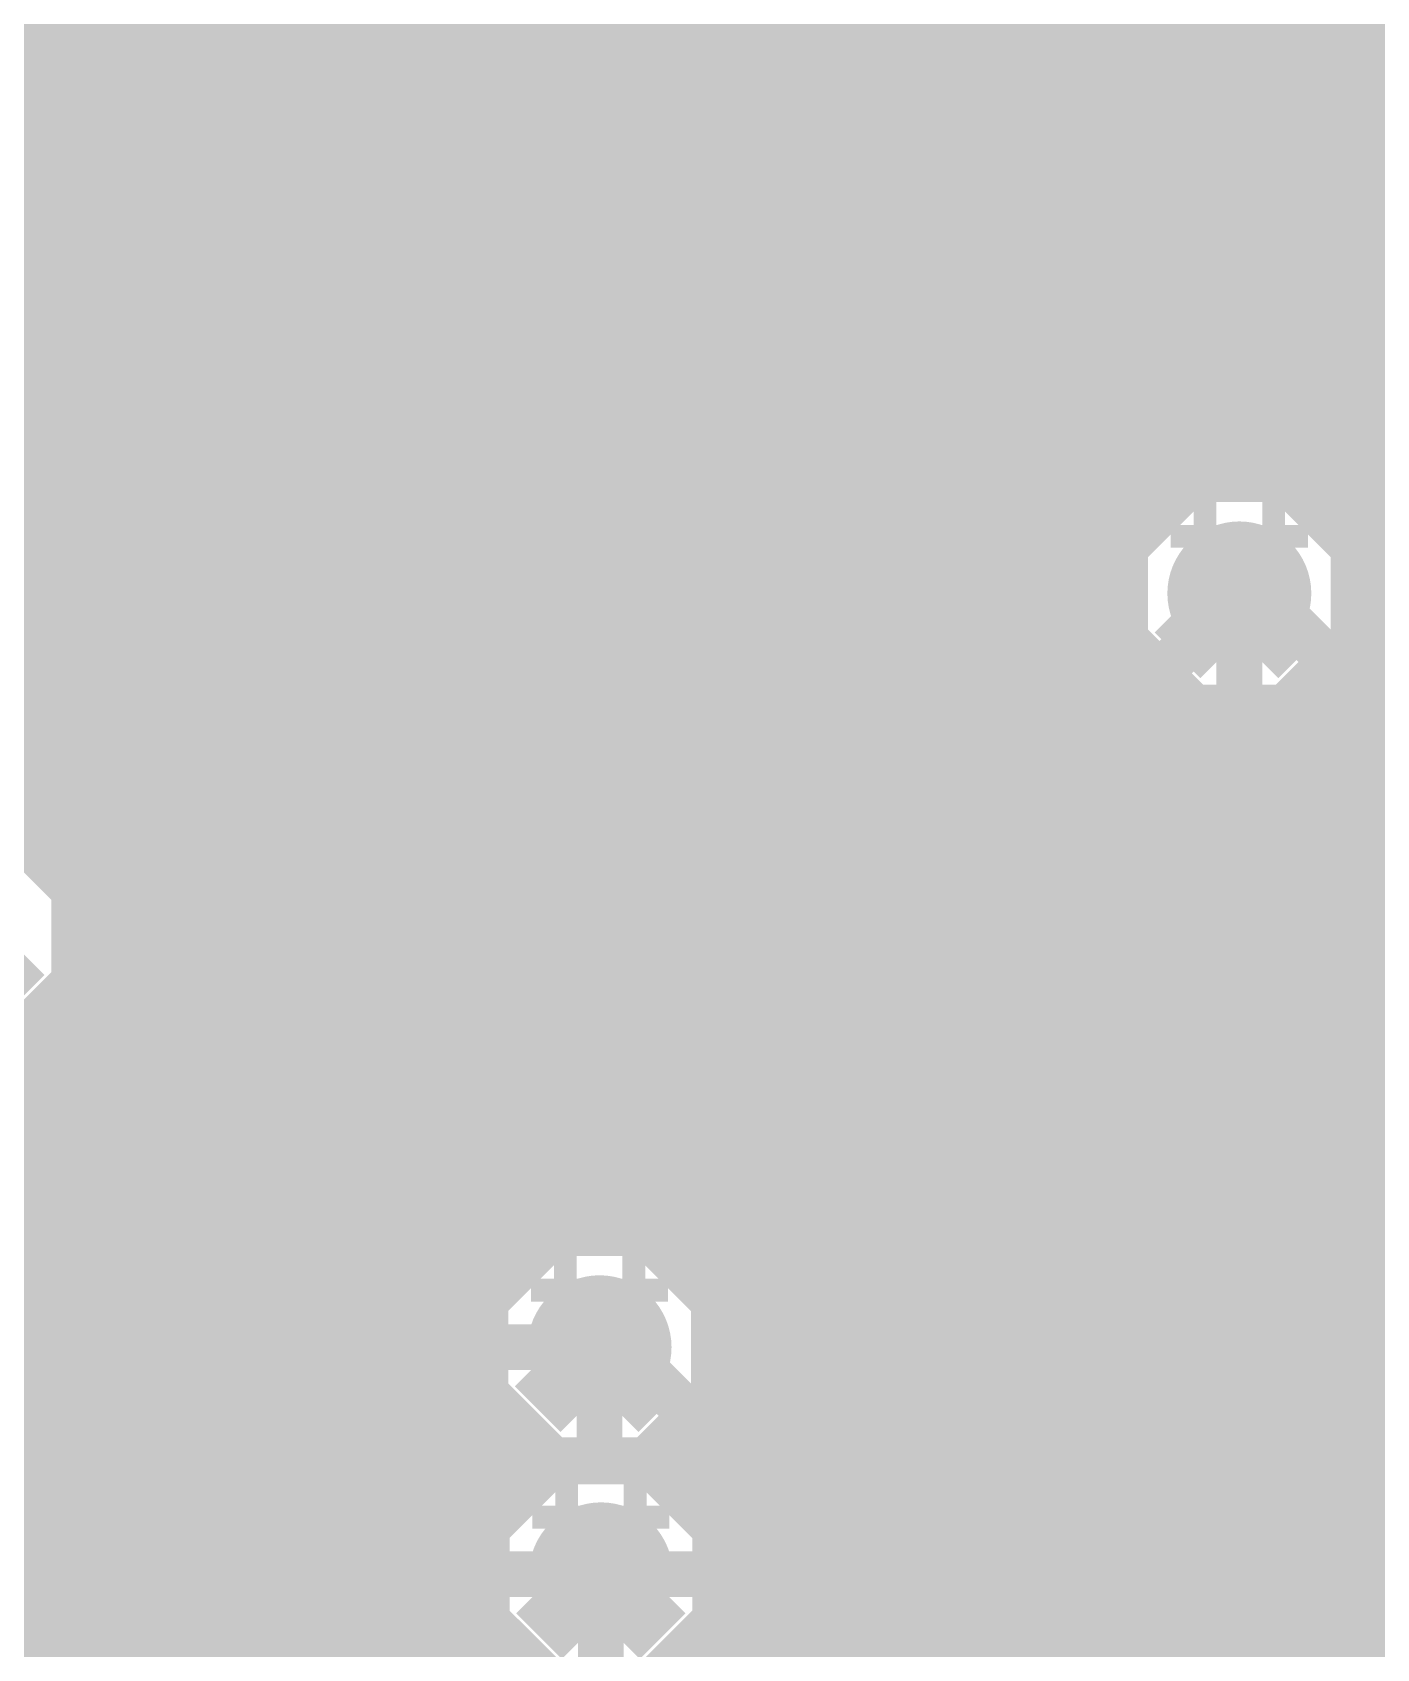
# Model space of a CAD drawing. Extents: x -5 to 157, y -120 to 103.
# Drawn here: x 22.76 to 30.23, y -5.99 to 2.99 of the extents above; entities that cross this region are included whole.
import ezdxf

# ---------------------------------------------------------------- set-up
doc = ezdxf.new("R2010")
doc.units = 0
doc.header["$MEASUREMENT"] = 0
doc.layers.get('0').update_dxf_attribs({"linetype": 'CONTINUOUS'})
for name, color, linetype in [('22-304-2_BOT', 7, 'CONTINUOUS'), ('22-304-2_DRD', 7, 'CONTINUOUS'), ('22-304-2_DRL', 2, 'CONTINUOUS'), ('22-304-2_IN1', 4, 'CONTINUOUS'), ('22-304-2_IN2', 3, 'CONTINUOUS'), ('22-304-2_SMB', 5, 'CONTINUOUS'), ('22-304-2_SPB', 14, 'CONTINUOUS'), ('22-304-2_SSB', 12, 'CONTINUOUS'), ('22-304-2_TOP', 13, 'CONTINUOUS'), ('THRUHOLE_TAP', 7, 'CONTINUOUS')]:
    doc.layers.add(name, color=color, linetype=linetype)

# ---------------------------------------------------------------- blocks, each defined once
blk = doc.blocks.new('ROUND_39')
at = {"const_width": 0.40005}
blk.add_lwpolyline([(-0.200024, 0, 1), (0.200024, 0, 1)], format="xyb", close=True, dxfattribs=at)
blk = doc.blocks.new('OBLONG_70')
at = {"const_width": 0.2794}
blk.add_lwpolyline([(0.7493, 0), (-0.7493, 0)], dxfattribs=at)
at = {"const_width": 0.1397}
for points in [[(-0.81915, 0, 1), (-0.67945, 0, 1)], [(0.67945, 0, 1), (0.81915, 0, 1)]]:
    blk.add_lwpolyline(points, format="xyb", close=True, dxfattribs=at)
blk = doc.blocks.new('RECTANGLE_71')
blk.add_solid([(0.889, 0.1397), (0.889, -0.1397), (-0.889, 0.1397), (-0.889, -0.1397)])
blk = doc.blocks.new('OBLONG_72')
at = {"const_width": 0.2794}
blk.add_lwpolyline([(0, 0.7493), (0, -0.7493)], dxfattribs=at)
at = {"const_width": 0.1397}
for points in [[(-0.06985, 0.7493, 1), (0.06985, 0.7493, 1)], [(-0.06985, -0.7493, 1), (0.06985, -0.7493, 1)]]:
    blk.add_lwpolyline(points, format="xyb", close=True, dxfattribs=at)
blk = doc.blocks.new('RECTANGLE_73')
blk.add_solid([(0.1397, 0.889), (0.1397, -0.889), (-0.1397, 0.889), (-0.1397, -0.889)])
blk = doc.blocks.new('ROUND_87')
at = {"const_width": 0.10033}
blk.add_lwpolyline([(-0.050164, 0, 1), (0.050164, 0, 1)], format="xyb", close=True, dxfattribs=at)
blk = doc.blocks.new('ROUND_88')
at = {"const_width": 0.10033}
blk.add_lwpolyline([(-0.050164, 0, 1), (0.050164, 0, 1)], format="xyb", close=True, dxfattribs=at)
blk = doc.blocks.new('ROUND_38')
at = {"const_width": 0.40005}
blk.add_lwpolyline([(-0.200024, 0, 1), (0.200024, 0, 1)], format="xyb", close=True, dxfattribs=at)
blk = doc.blocks.new('ROUND_42')
at = {"const_width": 0.40005}
blk.add_lwpolyline([(-0.200024, 0, 1), (0.200024, 0, 1)], format="xyb", close=True, dxfattribs=at)
blk = doc.blocks.new('ROUND_80')
at = {"const_width": 0.10033}
blk.add_lwpolyline([(-0.050164, 0, 1), (0.050164, 0, 1)], format="xyb", close=True, dxfattribs=at)

msp = doc.modelspace()

# ---------------------------------------------------------------- linework, layer by layer
at = {"layer": '22-304-2_BOT'}
for points, const_width in [([(27.9019, -1.07696), (29.65704, -1.07696), (30.226, -0.508), (30.226, 10.668), (29.083, 11.811), (29.083, 13.208), (29.45892, 13.58392), (30.35554, 13.58392)], 0.254), ([(27.9019, -0.0762), (27.9019, 3.7719), (29.591, 5.461), (29.591, 8.636), (29.083, 9.144), (28.829, 9.144)], 0.254), ([(28.829, 7.874), (28.829, 5.588), (25.9207, 2.6797), (25.9207, 1.905)], 0.254), ([(24.13, 6.9088), (23.4188, 6.1976), (23.4188, 1.905)], 0.254), ([(27.94, 6.604), (27.94, 5.461), (27.178, 4.699), (26.797, 4.699), (24.91994, 2.82194), (24.91994, 1.905)], 0.254), ([(24.41956, 1.905), (24.41956, 3.08356), (26.924, 5.588)], 0.254), ([(27.2669, 3.12674), (26.5684, 2.42824)], 0.254), ([(27.2669, 3.12674), (27.2669, 0.5715)], 0.254), ([(27.2288, 3.08864), (27.2288, 0.5715)], 0.254), ([(27.0002, 2.86004), (27.0002, 0.55372)], 0.254), ([(27.2669, 2.8956), (27.03322, 2.8956)], 0.254), ([(27.2669, 2.667), (26.80462, 2.667)], 0.254), ([(26.7716, 2.63144), (26.7716, 0.44704)], 0.254), ([(26.5684, 2.42824), (26.5684, 1.1557)], 0.254), ([(27.2669, 2.4384), (26.57602, 2.4384)], 0.254), ([(27.2669, 2.2098), (26.5684, 2.2098)], 0.254), ([(27.2669, 1.9812), (26.5684, 1.9812)], 0.254), ([(23.91918, 1.905), (23.91918, -5.12318), (26.924, -8.128), (29.337, -8.128), (31.242, -10.033), (31.242, -16.256), (40.132, -25.146), (40.132, -57.277), (33.909, -63.5), (24.003, -63.5), (22.352, -65.151), (22.352, -79.502), (26.0223, -83.1723), (26.0223, -83.7438)], 0.3048), ([(22.91842, 1.905), (22.91842, 0.70358), (23.368, 0.254), (23.368, -5.461), (26.543, -8.636), (28.956, -8.636), (30.607, -10.287), (30.607, -17.526), (33.02, -19.939), (33.02, -20.447)], 0.254), ([(27.2669, 1.7526), (26.5684, 1.7526)], 0.254), ([(27.2669, 1.524), (26.5684, 1.524)], 0.254), ([(27.2669, 1.2954), (26.5684, 1.2954)], 0.254), ([(27.2669, 1.0668), (26.56078, 1.0668)], 0.254), ([(26.543, 0.97536), (26.543, 0.14224)], 0.254), ([(27.2669, 0.8382), (26.48458, 0.8382)], 0.254), ([(27.2669, 0.6096), (26.26868, 0.6096)], 0.254), ([(26.3144, 0.64008), (26.3144, -3.5052)], 0.254), ([(27.9019, -1.57734), (29.91866, -1.57734), (31.0388, -0.4572), (31.0388, 0.635)], 0.254), ([(24.57958, 0.52832), (24.57958, -4.84886)], 0.254), ([(24.7142, 0.54102), (24.7142, -4.98348)], 0.254), ([(24.9428, 0.508), (24.9428, -5.21208)], 0.254), ([(25.1714, 0.55626), (25.1714, -3.78714)], 0.254), ([(25.4, 0.508), (25.4, -3.56616)], 0.254), ([(25.6286, 0.54102), (25.6286, -3.4544)], 0.254), ([(25.8572, 0.51054), (25.8572, -3.41122)], 0.254), ([(26.0858, 0.52832), (26.0858, -3.42646)], 0.254), ([(27.2669, 0.5715), (27.1526, 0.5715)], 0.254), ([(26.69286, 0.381), (24.57958, 0.381)], 0.254), ([(26.54554, 0.1524), (24.57958, 0.1524)], 0.254), ([(26.5049, -0.0762), (24.57958, -0.0762)], 0.254), ([(29.464, -0.127), (29.01442, -0.57658), (27.9019, -0.57658)], 0.254), ([(26.54554, -0.3048), (24.57958, -0.3048)], 0.254), ([(26.543, -0.29464), (26.543, -0.35814)], 0.254), ([(26.5049, -0.5334), (24.57958, -0.5334)], 0.254), ([(26.53284, -0.762), (24.57958, -0.762)], 0.254), ([(26.543, -0.79502), (26.543, -0.85852)], 0.254), ([(26.5049, -0.92964), (26.5049, -2.22504)], 0.254), ([(26.5049, -0.9906), (24.57958, -0.9906)], 0.254), ([(26.5049, -1.2192), (24.57958, -1.2192)], 0.254), ([(26.5049, -1.4478), (24.57958, -1.4478)], 0.254), ([(27.9019, -2.07772), (30.18028, -2.07772), (30.607, -1.651), (33.02, -1.651), (33.7312, -2.3622), (33.7312, -2.54)], 0.254), ([(26.5049, -1.6764), (24.57958, -1.6764)], 0.254), ([(26.5049, -1.905), (24.57958, -1.905)], 0.254), ([(22.352, -2.032), (22.352, -5.08), (22.91842, -5.64642), (22.91842, -9.5631)], 0.254), ([(26.5049, -2.1336), (24.57958, -2.1336)], 0.254), ([(26.57094, -2.3622), (24.57958, -2.3622)], 0.254), ([(26.543, -2.29616), (26.543, -2.86004)], 0.254), ([(26.162, -2.54), (26.2001, -2.5781), (27.9019, -2.5781)], 0.254), ([(26.162, -2.54), (26.2001, -2.5781), (27.9019, -2.5781)], 0.254), ([(26.72588, -2.5908), (24.57958, -2.5908)], 0.254), ([(26.55824, -2.8194), (24.57958, -2.8194)], 0.254), ([(26.5049, -3.048), (24.57958, -3.048)], 0.254), ([(43.18, -81.28), (43.18, -23.622), (34.29, -14.732), (34.29, -8.382), (31.115, -5.207), (31.115, -3.683), (30.51048, -3.07848), (27.9019, -3.07848)], 0.254), ([(26.53538, -3.2766), (24.57958, -3.2766)], 0.254), ([(26.543, -3.29692), (26.543, -3.36042)], 0.254), ([(25.50414, -3.5052), (24.57958, -3.5052)], 0.254), ([(26.50744, -3.5052), (26.31186, -3.5052)], 0.254), ([(27.9019, -3.57886), (30.24886, -3.57886), (30.607, -3.937), (30.607, -5.461), (33.782, -8.636), (33.782, -14.986), (42.672, -23.876), (42.672, -79.375), (42.037, -80.01), (41.91, -80.01)], 0.254), ([(25.21204, -3.7338), (24.57958, -3.7338)], 0.254), ([(25.07234, -3.9624), (24.57958, -3.9624)], 0.254), ([(37.6936, -71.1835), (37.5285, -71.1835), (36.449, -70.104), (36.449, -68.834), (42.164, -63.119), (42.164, -24.13), (33.274, -15.24), (33.274, -8.89), (30.099, -5.715), (30.099, -4.22148), (29.95676, -4.07924), (27.9019, -4.07924)], 0.254), ([(25.00884, -4.191), (24.57958, -4.191)], 0.254), ([(25.908, -4.318), (26.035, -4.318), (26.797, -5.08), (27.9019, -5.08)], 0.254), ([(25.0063, -4.4196), (24.57958, -4.4196)], 0.254), ([(39.37, -64.77), (39.497, -64.77), (41.656, -62.611), (41.656, -24.384), (32.766, -15.494), (32.766, -9.144), (29.591, -5.969), (29.591, -4.826), (29.34462, -4.57962), (27.9019, -4.57962)], 0.254), ([(25.06218, -4.6482), (24.57958, -4.6482)], 0.254), ([(24.57958, -4.84886), (25.04694, -5.31622)], 0.254), ([(25.19172, -4.8768), (24.60752, -4.8768)], 0.254), ([(25.1714, -4.84886), (25.1714, -5.05968)], 0.254), ([(25.14092, -5.1054), (24.83612, -5.1054)], 0.254), ([(27.9019, -5.58038), (25.91562, -5.58038)], 0.254)]:
    msp.add_lwpolyline(points, dxfattribs=dict(at, const_width=const_width))
at = {"layer": '22-304-2_BOT', "const_width": 0.254}
for points in [[(25.9207, 0.508, 0.4142136), (26.5684, 1.1557)], [(24.57958, 0.52832, 0.0363546), (24.66876, 0.55811)], [(24.66848, 0.5588, 0.1000096), (24.91994, 0.508)], [(24.91994, 0.508, 0.0990954), (25.16924, 0.5579)], [(25.16886, 0.5588, 0.1000096), (25.42032, 0.508)], [(25.42032, 0.508, 0.0990954), (25.66962, 0.5579)], [(25.66924, 0.5588, 0.1000096), (25.9207, 0.508)], [(27.1526, 0.5715, 0.4142136), (26.5049, -0.0762)], [(26.5049, -0.0762, 0.0990954), (26.5548, -0.3255)], [(26.5557, -0.32512, 0.1000096), (26.5049, -0.57658)], [(26.5049, -0.57658, 0.0990954), (26.5548, -0.82588)], [(26.5557, -0.8255, 0.0422677), (26.52191, -0.92946)], [(26.52268, -2.22504, 0.1646744), (26.7417, -2.57739)], [(26.74112, -2.5781, 0.2242978), (26.50476, -3.07848)], [(26.5049, -3.07848, 0.0990954), (26.5548, -3.32778)], [(26.5557, -3.3274, 0.1000096), (26.5049, -3.57886)], [(25.908, -3.41122, 0.4142136), (25.00122, -4.318)], [(26.50744, -3.63728, 0.1824839), (25.908, -3.41097)], [(26.5049, -3.57886, 0.0225796), (26.50754, -3.63727)], [(25.00122, -4.318, 0.1963312), (25.26792, -4.94538)], [(25.25268, -4.94538, 0.1177379), (25.04694, -5.31622)]]:
    msp.add_lwpolyline(points, format="xyb", dxfattribs=at)
at = {"layer": '22-304-2_DRD', "const_width": 0.254}
for points in [[(29.21, 0.508), (28.829, 0.127)], [(29.718, 0.508), (29.21, 0.508)], [(30.099, 0.127), (29.718, 0.508)], [(29.21, 0.254), (29.21, 0.127)], [(29.337, 0.254), (29.21, 0.254)], [(29.337, 0.127), (29.337, 0.254)], [(29.591, 0.254), (29.591, 0.127)], [(29.718, 0.254), (29.591, 0.254)], [(29.718, 0.127), (29.718, 0.254)], [(28.829, 0.127), (28.829, -0.381)], [(29.21, 0.127), (29.337, 0.127)], [(29.591, 0.127), (29.718, 0.127)], [(30.099, -0.381), (30.099, 0.127)], [(29.337, -0.508), (29.083, -0.254)], [(29.845, -0.254), (29.591, -0.508)], [(28.829, -0.381), (29.21, -0.762)], [(29.718, -0.762), (30.099, -0.381)], [(29.591, -0.508), (29.337, -0.508)], [(29.21, -0.762), (29.718, -0.762)], [(22.987, -1.778), (22.606, -1.397)], [(22.987, -2.286), (22.987, -1.778)], [(25.908, -1.905), (25.527, -2.286)], [(25.908, -1.905), (25.527, -2.286)], [(26.416, -1.905), (25.908, -1.905)], [(26.416, -1.905), (25.908, -1.905)], [(26.797, -2.286), (26.416, -1.905)], [(26.797, -2.286), (26.416, -1.905)], [(22.733, -2.159), (22.479, -2.413)], [(25.908, -2.159), (25.908, -2.286)], [(26.035, -2.159), (25.908, -2.159)], [(25.908, -2.159), (25.908, -2.286)], [(26.035, -2.159), (25.908, -2.159)], [(26.035, -2.286), (26.035, -2.159)], [(26.035, -2.286), (26.035, -2.159)], [(26.289, -2.159), (26.289, -2.286)], [(26.416, -2.159), (26.289, -2.159)], [(26.289, -2.159), (26.289, -2.286)], [(26.416, -2.159), (26.289, -2.159)], [(26.416, -2.286), (26.416, -2.159)], [(26.416, -2.286), (26.416, -2.159)], [(22.606, -2.667), (22.987, -2.286)], [(25.527, -2.286), (25.527, -2.794)], [(25.527, -2.286), (25.527, -2.794)], [(25.908, -2.286), (26.035, -2.286)], [(25.908, -2.286), (26.035, -2.286)], [(26.289, -2.286), (26.416, -2.286)], [(26.289, -2.286), (26.416, -2.286)], [(26.797, -2.794), (26.797, -2.286)], [(26.797, -2.794), (26.797, -2.286)], [(26.035, -2.921), (25.781, -2.667)], [(26.035, -2.921), (25.781, -2.667)], [(26.543, -2.667), (26.289, -2.921)], [(26.543, -2.667), (26.289, -2.921)], [(25.527, -2.794), (25.908, -3.175)], [(25.527, -2.794), (25.908, -3.175)], [(26.416, -3.175), (26.797, -2.794)], [(26.416, -3.175), (26.797, -2.794)], [(26.289, -2.921), (26.035, -2.921)], [(26.289, -2.921), (26.035, -2.921)], [(25.908, -3.175), (26.416, -3.175)], [(25.908, -3.175), (26.416, -3.175)], [(25.654, -3.683), (25.273, -4.064)], [(26.162, -3.683), (25.654, -3.683)], [(26.543, -4.064), (26.162, -3.683)], [(25.654, -3.937), (25.654, -4.064)], [(25.781, -3.937), (25.654, -3.937)], [(25.781, -4.064), (25.781, -3.937)], [(26.035, -3.937), (26.035, -4.064)], [(26.162, -3.937), (26.035, -3.937)], [(26.162, -4.064), (26.162, -3.937)], [(25.273, -4.064), (25.273, -4.572)], [(25.654, -4.064), (25.781, -4.064)], [(26.035, -4.064), (26.162, -4.064)], [(26.543, -4.572), (26.543, -4.064)], [(25.781, -4.699), (25.527, -4.445)], [(26.289, -4.445), (26.035, -4.699)], [(25.273, -4.572), (25.654, -4.953)], [(26.162, -4.953), (26.543, -4.572)], [(26.035, -4.699), (25.781, -4.699)], [(25.66162, -4.94538), (25.28062, -5.32638)], [(25.654, -4.953), (26.162, -4.953)], [(26.16962, -4.94538), (25.66162, -4.94538)], [(26.55062, -5.32638), (26.16962, -4.94538)], [(25.66162, -5.19938), (25.66162, -5.32638)], [(25.78862, -5.19938), (25.66162, -5.19938)], [(25.78862, -5.32638), (25.78862, -5.19938)], [(26.04262, -5.19938), (26.04262, -5.32638)], [(26.16962, -5.19938), (26.04262, -5.19938)], [(26.16962, -5.32638), (26.16962, -5.19938)], [(25.28062, -5.32638), (25.28062, -5.83438)], [(25.66162, -5.32638), (25.78862, -5.32638)], [(26.04262, -5.32638), (26.16962, -5.32638)], [(26.55062, -5.83438), (26.55062, -5.32638)], [(25.78862, -5.96138), (25.53462, -5.70738)], [(26.29662, -5.70738), (26.04262, -5.96138)], [(25.28062, -5.83438), (25.66162, -6.21538)], [(26.16962, -6.21538), (26.55062, -5.83438)], [(26.04262, -5.96138), (25.78862, -5.96138)]]:
    msp.add_lwpolyline(points, dxfattribs=at)
at = {"layer": '22-304-2_IN1', "const_width": 0.254}
for points in [[(22.733, 10.922), (22.733, -1.4097)], [(22.9616, 10.922), (22.9616, -1.63068)], [(23.1902, 10.922), (23.1902, -16.002)], [(25.019, 10.922), (25.019, -15.7607)], [(25.2476, 10.922), (25.2476, -4.00812)], [(23.4188, 10.5029), (23.4188, -16.002)], [(24.7904, 10.35812), (24.7904, -15.98168)], [(23.6474, 10.11936), (23.6474, -16.002)], [(25.4762, 10.1981), (25.4762, -2.29108)], [(24.5618, 10.07872), (24.5618, -16.002)], [(23.876, 9.9822), (23.876, -16.002)], [(24.1046, 9.93902), (24.1046, -16.002)], [(24.3332, 9.96696), (24.3332, -16.002)], [(25.7048, 10.01776), (25.7048, -1.97104)], [(25.9334, 9.9441), (25.9334, -1.84658)], [(26.162, 9.94918), (26.162, -1.81102)], [(29.591, 10.0203), (29.591, 0.59182)], [(29.8196, 10.0203), (29.8196, 0.51054)], [(30.0482, 10.0203), (30.0482, 0.30988)], [(30.2768, 10.0203), (30.2768, -16.002)], [(29.3624, 7.37616), (29.3624, 0.59436)], [(28.6766, 7.16026), (28.6766, -10.93216)], [(29.1338, 7.21106), (29.1338, 0.52324)], [(28.9052, 7.14756), (28.9052, 0.3429)], [(28.448, 6.08076), (28.448, -16.002)], [(27.7622, 5.89534), (27.7622, -16.002)], [(28.2194, 5.92836), (28.2194, -16.002)], [(27.9908, 5.87502), (27.9908, -16.002)], [(27.5336, 5.18668), (27.5336, -16.002)], [(26.3906, 5.09016), (26.3906, -1.84658)], [(26.6192, 4.92506), (26.6192, -1.97104)], [(27.305, 4.9657), (27.305, -16.002)], [(26.8478, 4.86156), (26.8478, -2.29108)], [(27.0764, 4.87426), (27.0764, -16.002)], [(32.004, 2.9718), (16.06804, 2.9718)], [(32.004, 2.7432), (15.95374, 2.7432)], [(32.004, 2.5146), (15.67688, 2.5146)], [(32.004, 2.286), (12.28598, 2.286)], [(32.004, 2.0574), (12.25042, 2.0574)], [(32.004, 1.8288), (12.12596, 1.8288)], [(32.004, 1.6002), (11.80592, 1.6002)], [(32.004, 1.3716), (9.4361, 1.3716)], [(32.004, 1.143), (9.57326, 1.143)], [(32.004, 0.9144), (9.61898, 0.9144)], [(32.004, 0.6858), (9.59104, 0.6858)], [(29.02712, 0.4572), (21.24456, 0.4572)], [(32.004, 0.4572), (29.90088, 0.4572)], [(28.82646, 0.2286), (21.6281, 0.2286)], [(32.004, 0.2286), (30.10154, 0.2286)], [(28.74518, 0), (21.76526, 0)], [(32.004, 0), (30.18282, 0)], [(28.7401, -0.2286), (21.81098, -0.2286)], [(31.25216, -0.2286), (30.18536, -0.2286)], [(28.81376, -0.4572), (21.78304, -0.4572)], [(31.08706, -0.4572), (30.11424, -0.4572)], [(30.0482, -0.56388), (30.0482, -16.002)], [(28.9052, -0.5969), (28.9052, -10.76706)], [(28.9941, -0.6858), (21.66874, -0.6858)], [(31.02356, -0.6858), (29.9339, -0.6858)], [(29.1338, -0.77724), (29.1338, -10.70356)], [(29.591, -0.84582), (29.591, -10.8077)], [(29.8196, -0.76454), (29.8196, -11.02868)], [(31.03626, -0.9144), (21.39188, -0.9144)], [(29.3624, -0.84836), (29.3624, -10.71626)], [(31.1277, -1.143), (14.94282, -1.143)], [(31.34868, -1.3716), (22.66188, -1.3716)], [(36.322, -1.6002), (22.93874, -1.6002)], [(25.9969, -1.8288), (23.05304, -1.8288)], [(31.0769, -1.8288), (26.32456, -1.8288)], [(25.61336, -2.0574), (23.08098, -2.0574)], [(30.69336, -2.0574), (26.7081, -2.0574)], [(25.4762, -2.286), (23.03526, -2.286)], [(30.5562, -2.286), (26.84526, -2.286)], [(22.9616, -2.43332), (22.9616, -16.002)], [(25.43302, -2.5146), (22.8981, -2.5146)], [(30.51302, -2.5146), (26.89098, -2.5146)], [(22.733, -2.6543), (22.733, -15.85976)], [(25.46096, -2.7432), (22.51456, -2.7432)], [(25.4762, -2.78892), (25.4762, -3.72872)], [(26.8478, -2.78892), (26.8478, -16.002)], [(30.54096, -2.7432), (26.86304, -2.7432)], [(25.57272, -2.9718), (18.55724, -2.9718)], [(30.65272, -2.9718), (26.74874, -2.9718)], [(25.7048, -3.10896), (25.7048, -3.61696)], [(26.6192, -3.10896), (26.6192, -4.1529)], [(25.85212, -3.2004), (18.7071, -3.2004)], [(25.9334, -3.23342), (25.9334, -3.58902)], [(26.162, -3.26898), (26.162, -3.6322)], [(26.3906, -3.23342), (26.3906, -3.76936)], [(30.93212, -3.2004), (26.47188, -3.2004)], [(36.322, -3.429), (18.76044, -3.429)], [(25.59812, -3.6576), (18.74266, -3.6576)], [(36.322, -3.6576), (26.21788, -3.6576)], [(25.31872, -3.8862), (18.63852, -3.8862)], [(36.322, -3.8862), (26.49474, -3.8862)], [(25.20696, -4.1148), (18.39214, -4.1148)], [(36.322, -4.1148), (26.60904, -4.1148)], [(25.17902, -4.3434), (4.445, -4.3434)], [(36.322, -4.3434), (26.63698, -4.3434)], [(26.6192, -4.48056), (26.6192, -5.3848)], [(25.2222, -4.572), (4.445, -4.572)], [(36.322, -4.572), (26.59126, -4.572)], [(25.2476, -4.62788), (25.2476, -5.28574)], [(25.35936, -4.8006), (6.46684, -4.8006)], [(26.3906, -4.8641), (26.3906, -5.02666)], [(36.322, -4.8006), (26.4541, -4.8006)], [(25.4762, -4.90474), (25.4762, -4.99618)], [(25.43556, -5.0292), (6.63194, -5.0292)], [(32.6771, -5.0292), (26.39314, -5.0292)], [(25.2603, -5.2578), (6.69544, -5.2578)], [(32.49676, -5.2578), (26.57094, -5.2578)], [(25.19172, -5.4864), (6.68274, -5.4864)], [(32.4231, -5.4864), (26.63952, -5.4864)], [(25.1968, -5.715), (6.70814, -5.715)], [(26.6192, -5.77342), (26.6192, -16.002)], [(32.42818, -5.715), (26.6319, -5.715)], [(25.2476, -5.87502), (25.2476, -15.66926)], [(25.28316, -5.9436), (21.64588, -5.9436)], [(32.50946, -5.9436), (26.54808, -5.9436)]]:
    msp.add_lwpolyline(points, dxfattribs=at)
for points in [[(29.464, 0.60198, 0.4142136), (28.73502, -0.127)], [(30.19298, -0.127, 0.4142136), (29.464, 0.60198)], [(28.73502, -0.127, 0.4142136), (29.464, -0.85598)], [(29.464, -0.85598, 0.4142136), (30.19298, -0.127)], [(23.08098, -2.032, 0.4142136), (22.352, -1.30302)], [(26.162, -1.81102, 0.4142136), (25.43302, -2.54)], [(26.89098, -2.54, 0.4142136), (26.162, -1.81102)], [(22.352, -2.76098, 0.4142136), (23.08098, -2.032)], [(25.43302, -2.54, 0.4142136), (26.162, -3.26898)], [(26.162, -3.26898, 0.4142136), (26.89098, -2.54)], [(25.908, -3.58902, 0.4142136), (25.17902, -4.318)], [(26.63698, -4.318, 0.4142136), (25.908, -3.58902)], [(25.17902, -4.318, 0.2700935), (25.5524, -4.94538)], [(26.27884, -4.94538, 0.2652064), (26.63698, -4.318)], [(25.53716, -4.94538, 0.264235), (25.17639, -5.58038)], [(26.6446, -5.58038, 0.2690284), (26.27884, -4.94538)], [(25.18664, -5.58038, 0.4142136), (25.91562, -6.30936)], [(25.91562, -6.30936, 0.4142136), (26.6446, -5.58038)]]:
    msp.add_lwpolyline(points, format="xyb", dxfattribs=at)
at = {"layer": '22-304-2_IN2', "const_width": 0.254}
for points in [[(30.2006, 65.25768), (30.2006, 0.58674)], [(29.972, 54.98592), (29.972, 0.76454)], [(24.4856, 46.21276), (24.4856, -22.86762)], [(24.7142, 31.63062), (24.7142, -22.86762)], [(24.9428, 31.41472), (24.9428, -3.97002)], [(24.257, 31.09722), (24.257, -22.86762)], [(24.0284, 30.58414), (24.0284, -22.86762)], [(23.7998, 30.38094), (23.7998, -22.86762)], [(23.5712, 20.09902), (23.5712, -22.86762)], [(23.3426, 19.73326), (23.3426, -1.76276)], [(23.114, 19.55546), (23.114, -1.34366)], [(22.8854, 18.96364), (22.8854, -1.1557)], [(22.6568, 15.20952), (22.6568, -1.05156)], [(25.1714, 10.11428), (25.1714, -3.60426)], [(25.4, 9.86028), (25.4, -3.42646)], [(25.6286, 9.72566), (25.6286, -3.32994)], [(25.8572, 9.65708), (25.8572, -3.29184)], [(29.7434, 7.40664), (29.7434, 0.86106)], [(29.5148, 7.10946), (29.5148, 0.89662)], [(29.2862, 6.95452), (29.2862, 0.88392)], [(29.0576, 6.87324), (29.0576, 0.81534)], [(28.829, 6.09092), (28.829, 0.67818)], [(28.6004, 5.81914), (28.6004, 0.42672)], [(28.3718, 5.67182), (28.3718, -22.86762)], [(28.1432, 5.59816), (28.1432, -10.32002)], [(27.9146, 5.31876), (27.9146, -9.95426)], [(26.0858, 4.99618), (26.0858, -3.30708)], [(27.686, 4.89966), (27.686, -9.77646)], [(26.3144, 4.7625), (26.3144, -3.37566)], [(27.4574, 4.7117), (27.4574, -9.67994)], [(26.543, 4.6355), (26.543, -3.51028)], [(26.7716, 4.572), (26.7716, -3.76428)], [(27.0002, 4.56438), (27.0002, -9.65708)], [(27.2288, 4.60756), (27.2288, -9.64184)], [(43.815, 2.8956), (16.35506, 2.8956)], [(33.20542, 2.667), (16.25854, 2.667)], [(32.69234, 2.4384), (16.08074, 2.4384)], [(32.48914, 2.2098), (15.71498, 2.2098)], [(32.37738, 1.9812), (3.03784, 1.9812)], [(32.32912, 1.7526), (9.44372, 1.7526)], [(32.33166, 1.524), (9.69518, 1.524)], [(32.38754, 1.2954), (9.83234, 1.2954)], [(32.50692, 1.0668), (9.90092, 1.0668)], [(29.11602, 0.8382), (14.69898, 0.8382)], [(32.72282, 0.8382), (29.81198, 0.8382)], [(28.75026, 0.6096), (15.06474, 0.6096)], [(43.815, 0.6096), (30.17774, 0.6096)], [(28.57246, 0.381), (15.24254, 0.381)], [(28.47594, 0.1524), (15.33906, 0.1524)], [(28.43784, -0.0762), (15.37462, -0.0762)], [(28.45308, -0.3048), (15.36192, -0.3048)], [(28.52166, -0.5334), (15.29334, -0.5334)], [(28.6004, -0.68072), (28.6004, -22.86762)], [(28.65628, -0.762), (15.15618, -0.762)], [(30.2006, -0.84074), (30.2006, -22.86762)], [(30.72384, -0.762), (30.26918, -0.762)], [(28.829, -0.93218), (28.829, -22.86762)], [(28.91028, -0.9906), (15.21206, -0.9906)], [(29.972, -1.01854), (29.972, -22.86762)], [(30.74924, -0.9906), (30.01772, -0.9906)], [(29.0576, -1.06934), (29.0576, -22.86762)], [(29.7434, -1.11506), (29.7434, -22.86762)], [(29.2862, -1.13792), (29.2862, -22.86762)], [(29.5148, -1.15062), (29.5148, -22.86762)], [(30.83052, -1.2192), (22.97684, -1.2192)], [(30.98546, -1.4478), (23.19528, -1.4478)], [(31.28264, -1.6764), (23.31466, -1.6764)], [(34.75228, -1.905), (23.37054, -1.905)], [(34.61766, -2.1336), (23.37308, -2.1336)], [(34.54908, -2.3622), (23.32228, -2.3622)], [(23.3426, -2.2987), (23.3426, -22.86762)], [(34.53384, -2.5908), (23.21306, -2.5908)], [(23.114, -2.7178), (23.114, -12.18692)], [(34.57194, -2.8194), (23.00986, -2.8194)], [(22.8854, -2.9083), (22.8854, -7.15264)], [(34.66846, -3.048), (22.49678, -3.048)], [(22.6568, -3.01244), (22.6568, -6.85546)], [(34.84626, -3.2766), (10.03808, -3.2766)], [(25.28062, -3.5052), (9.98728, -3.5052)], [(35.21202, -3.5052), (26.53284, -3.5052)], [(25.06472, -3.7338), (9.87806, -3.7338)], [(43.815, -3.7338), (26.75128, -3.7338)], [(24.94534, -3.9624), (9.67486, -3.9624)], [(43.815, -3.9624), (26.87066, -3.9624)], [(24.88946, -4.191), (9.16178, -4.191)], [(43.815, -4.191), (26.92654, -4.191)], [(24.88692, -4.4196), (6.43382, -4.4196)], [(43.815, -4.4196), (26.92908, -4.4196)], [(24.93518, -4.6482), (6.731, -4.6482)], [(24.9428, -4.66598), (24.9428, -5.25272)], [(43.815, -4.6482), (26.87828, -4.6482)], [(25.04694, -4.8768), (6.88848, -4.8768)], [(43.815, -4.8768), (26.76906, -4.8768)], [(26.7716, -4.87172), (26.7716, -5.01396)], [(25.0063, -5.1054), (6.96976, -5.1054)], [(43.815, -5.1054), (26.82494, -5.1054)], [(24.91994, -5.334), (6.99516, -5.334)], [(43.815, -5.334), (26.9113, -5.334)], [(24.88946, -5.5626), (7.00786, -5.5626)], [(43.34764, -5.5626), (26.94178, -5.5626)], [(24.90978, -5.7912), (7.21106, -5.7912)], [(43.05046, -5.7912), (26.91892, -5.7912)], [(24.9428, -5.9055), (24.9428, -22.86762)], [(24.98852, -6.0198), (7.32028, -6.0198)], [(42.89552, -6.0198), (26.84272, -6.0198)]]:
    msp.add_lwpolyline(points, dxfattribs=at)
for points in [[(29.464, 0.89916, 0.4142136), (28.43784, -0.127)], [(30.49016, -0.127, 0.4142136), (29.464, 0.89916)], [(29.464, -1.15316, 0.4142136), (30.49016, -0.127)], [(28.43784, -0.127, 0.4142136), (29.464, -1.15316)], [(23.37816, -2.032, 0.4142136), (22.352, -1.00584)], [(22.352, -3.05816, 0.4142136), (23.37816, -2.032)], [(25.908, -3.29184, 0.4142136), (24.88184, -4.318)], [(26.93416, -4.318, 0.4142136), (25.908, -3.29184)], [(24.88184, -4.318, 0.1677161), (25.11044, -4.94284)], [(26.7208, -4.94284, 0.1653305), (26.93322, -4.318)], [(25.0952, -4.94284, 0.1666717), (24.87661, -5.58038)], [(26.94178, -5.58038, 0.1690128), (26.72012, -4.94337)], [(24.88946, -5.58038, 0.4142136), (25.91562, -6.60654)], [(25.91562, -6.60654, 0.4142136), (26.94178, -5.58038)]]:
    msp.add_lwpolyline(points, format="xyb", dxfattribs=at)
at = {"layer": '22-304-2_SSB', "const_width": 0.1524}
for points in [[(33.2105, 1.7145), (30.2895, 1.7145), (30.2895, 3.3528), (33.2105, 3.3528), (33.2105, 1.7145)], [(30.2895, 1.4605), (33.2105, 1.4605), (33.2105, -0.1778), (30.2895, -0.1778), (30.2895, 1.4605)], [(18.923, 0.635), (26.67, 0.635), (26.67, -8.255), (17.78, -8.255), (17.78, -0.508), (18.923, 0.635)]]:
    msp.add_lwpolyline(points, dxfattribs=at)
at = {"layer": '22-304-2_TOP'}
for points, const_width in [([(15.367, 3.175), (36.449, 3.175), (43.815, 10.541), (43.815, 26.543), (47.625, 30.353), (87.757, 30.353), (90.932, 27.178), (90.932, 7.874), (94.615, 4.191), (113.411, 4.191), (114.808, 2.794)], 0.635), ([(32.77108, 2.3495), (15.74292, 2.3495)], 0.254), ([(22.6568, 2.3495), (22.6568, -1.17602)], 0.254), ([(22.8854, 2.3495), (22.8854, -1.29794)], 0.254), ([(23.114, 2.3495), (23.114, -1.53924)], 0.254), ([(23.3426, 2.3495), (23.3426, -3.683)], 0.254), ([(23.5712, 2.3495), (23.5712, -3.683)], 0.254), ([(23.7998, 2.3495), (23.7998, -3.683)], 0.254), ([(24.0284, 2.3495), (24.0284, -3.683)], 0.254), ([(24.257, 2.3495), (24.257, -3.683)], 0.254), ([(24.4856, 2.3495), (24.4856, -3.683)], 0.254), ([(24.7142, 2.3495), (24.7142, -3.683)], 0.254), ([(24.9428, 2.3495), (24.9428, -3.683)], 0.254), ([(25.1714, 2.3495), (25.1714, -3.683)], 0.254), ([(25.4, 2.3495), (25.4, -3.56616)], 0.254), ([(25.6286, 2.3495), (25.6286, -3.4544)], 0.254), ([(25.8572, 2.3495), (25.8572, -3.41122)], 0.254), ([(26.0858, 2.3495), (26.0858, -3.42646)], 0.254), ([(26.3144, 2.3495), (26.3144, -3.5052)], 0.254), ([(26.543, 2.3495), (26.543, -3.6703)], 0.254), ([(26.7716, 2.3495), (26.7716, -4.0386)], 0.254), ([(27.0002, 2.3495), (27.0002, -5.842)], 0.254), ([(27.2288, 2.3495), (27.2288, -5.842)], 0.254), ([(27.4574, 2.3495), (27.4574, -5.842)], 0.254), ([(27.686, 2.3495), (27.686, -5.842)], 0.254), ([(27.9146, 2.3495), (27.9146, -5.842)], 0.254), ([(28.1432, 2.3495), (28.1432, -5.842)], 0.254), ([(28.3718, 2.3495), (28.3718, -5.842)], 0.254), ([(28.6004, 2.3495), (28.6004, 0.1524)], 0.254), ([(28.829, 2.3495), (28.829, 0.5207)], 0.254), ([(29.0576, 2.3495), (29.0576, 0.68326)], 0.254), ([(29.2862, 2.3495), (29.2862, 0.762)], 0.254), ([(29.5148, 2.3495), (29.5148, 0.77978)], 0.254), ([(29.7434, 2.3495), (29.7434, 0.7366)], 0.254), ([(29.972, 2.3495), (29.972, 0.62484)], 0.254), ([(30.2006, 2.3495), (30.2006, 0.40386)], 0.254), ([(32.63392, 2.2098), (11.38682, 2.2098)], 0.254), ([(32.50438, 1.9812), (11.61542, 1.9812)], 0.254), ([(32.4485, 1.7526), (11.84402, 1.7526)], 0.254), ([(32.45104, 1.524), (12.07262, 1.524)], 0.254), ([(32.51454, 1.2954), (12.30122, 1.2954)], 0.254), ([(32.65424, 1.0668), (12.52982, 1.0668)], 0.254), ([(32.94634, 0.8382), (12.75842, 0.8382)], 0.254), ([(28.93314, 0.6096), (14.88186, 0.6096)], 0.254), ([(43.815, 0.6096), (29.99486, 0.6096)], 0.254), ([(28.71216, 0.381), (15.10284, 0.381)], 0.254), ([(43.815, 0.381), (30.21584, 0.381)], 0.254), ([(28.6004, 0.1524), (15.2146, 0.1524)], 0.254), ([(43.815, 0.1524), (30.3276, 0.1524)], 0.254), ([(28.55722, -0.0762), (15.25778, -0.0762)], 0.254), ([(31.75, -0.762), (30.226, -0.762), (29.591, -0.127), (29.464, -0.127)], 0.254), ([(28.57246, -0.3048), (15.24, -0.3048)], 0.254), ([(28.6004, -0.4064), (28.6004, -5.842)], 0.254), ([(28.6512, -0.5334), (15.16126, -0.5334)], 0.254), ([(28.8163, -0.762), (14.9987, -0.762)], 0.254), ([(28.829, -0.7747), (28.829, -5.842)], 0.254), ([(29.1846, -0.9906), (15.0876, -0.9906)], 0.254), ([(29.0576, -0.93726), (29.0576, -5.842)], 0.254), ([(29.2862, -1.016), (29.2862, -5.842)], 0.254), ([(29.5148, -1.03378), (29.5148, -5.842)], 0.254), ([(29.591, -1.02616), (29.77642, -1.21158)], 0.254), ([(29.7434, -1.17602), (29.7434, -5.842)], 0.254), ([(29.78404, -1.2192), (22.75586, -1.2192)], 0.254), ([(29.972, -1.34366), (29.972, -5.842)], 0.254), ([(31.15564, -1.4478), (23.04542, -1.4478)], 0.254), ([(30.2006, -1.397), (30.2006, -5.842)], 0.254), ([(31.1023, -1.397), (30.226, -1.397)], 0.254), ([(35.2806, -1.6764), (23.18766, -1.6764)], 0.254), ([(34.9123, -1.905), (23.25116, -1.905)], 0.254), ([(34.7472, -2.1336), (23.2537, -2.1336)], 0.254), ([(34.66846, -2.3622), (23.19782, -2.3622)], 0.254), ([(23.114, -2.52476), (23.114, -3.683)], 0.254), ([(34.65322, -2.5908), (23.06574, -2.5908)], 0.254), ([(34.6964, -2.8194), (22.80412, -2.8194)], 0.254), ([(22.8854, -2.76606), (22.8854, -3.683)], 0.254), ([(22.6568, -2.88544), (22.6568, -3.683)], 0.254), ([(34.80816, -3.048), (9.91616, -3.048)], 0.254), ([(35.02914, -3.2766), (9.9187, -3.2766)], 0.254), ([(25.50414, -3.5052), (9.86282, -3.5052)], 0.254), ([(43.815, -3.5052), (26.31186, -3.5052)], 0.254), ([(25.2603, -3.683), (21.844, -3.683)], 0.254), ([(43.815, -3.7338), (26.60142, -3.7338)], 0.254), ([(43.815, -3.9624), (26.74366, -3.9624)], 0.254), ([(43.815, -4.191), (26.80716, -4.191)], 0.254), ([(5.969, -5.334), (6.731, -4.572), (21.59, -4.572), (21.844, -4.318), (25.908, -4.318)], 0.254), ([(43.815, -4.4196), (26.8097, -4.4196)], 0.254), ([(26.7716, -4.5974), (26.7716, -5.27812)], 0.254), ([(43.815, -4.6482), (26.75382, -4.6482)], 0.254), ([(43.815, -4.8768), (26.62174, -4.8768)], 0.254), ([(43.815, -5.1054), (26.68778, -5.1054)], 0.254), ([(43.815, -5.334), (26.78938, -5.334)], 0.254), ([(25.91562, -5.58038), (21.844, -5.58038), (21.69922, -5.715), (6.985, -5.715), (6.35, -6.35)], 0.254), ([(43.815, -5.5626), (26.8224, -5.5626)], 0.254), ([(43.1673, -5.842), (26.7843, -5.842)], 0.254), ([(43.22064, -5.7912), (26.797, -5.7912)], 0.254)]:
    msp.add_lwpolyline(points, dxfattribs=dict(at, const_width=const_width))
at = {"layer": '22-304-2_TOP', "const_width": 0.254}
for points in [[(29.464, 0.77978, 0.4142136), (28.55722, -0.127)], [(30.36316, 0, 0.3736889), (29.464, 0.78232)], [(28.55722, -0.127, 0.4142136), (29.464, -1.03378)], [(29.464, -1.03378, 0.0350927), (29.59082, -1.02487)], [(23.25878, -2.032, 0.4142136), (22.352, -1.12522)], [(29.77642, -1.21158, 0.1989124), (30.226, -1.3978)], [(22.352, -2.93878, 0.4142136), (23.25878, -2.032)], [(25.908, -3.41122, 0.2014867), (25.26049, -3.68319)], [(26.81478, -4.318, 0.4142136), (25.908, -3.41122)], [(26.56332, -4.94538, 0.1932583), (26.81522, -4.318)], [(26.8224, -5.58038, 0.196341), (26.56313, -4.94557)], [(26.7843, -5.842, 0.073263), (26.82284, -5.58038)]]:
    msp.add_lwpolyline(points, format="xyb", dxfattribs=at)

# ---------------------------------------------------------------- block references
at = {"layer": '22-304-2_BOT'}
for name, p in [('RECTANGLE_73', (22.91842, 1.905)), ('OBLONG_72', (23.4188, 1.905)), ('OBLONG_72', (23.91918, 1.905)), ('OBLONG_72', (24.41956, 1.905)), ('OBLONG_72', (24.91994, 1.905)), ('OBLONG_72', (25.42032, 1.905)), ('OBLONG_72', (25.9207, 1.905)), ('ROUND_39', (29.464, -0.127)), ('OBLONG_70', (27.9019, -0.0762)), ('OBLONG_70', (27.9019, -0.57658)), ('OBLONG_70', (27.9019, -1.07696)), ('RECTANGLE_71', (27.9019, -1.57734)), ('OBLONG_70', (27.9019, -2.07772)), ('ROUND_39', (26.162, -2.54)), ('OBLONG_70', (27.9019, -2.5781)), ('OBLONG_70', (27.9019, -3.07848)), ('OBLONG_70', (27.9019, -3.57886)), ('ROUND_39', (25.908, -4.318)), ('OBLONG_70', (27.9019, -4.07924)), ('OBLONG_70', (27.9019, -4.57962)), ('OBLONG_70', (27.9019, -5.08)), ('ROUND_39', (25.91562, -5.58038)), ('OBLONG_70', (27.9019, -5.58038)), ('OBLONG_70', (27.9019, -6.08076))]:
    msp.add_blockref(name, p, dxfattribs=at)
at = {"layer": '22-304-2_DRL'}
for name, p in [('ROUND_87', (29.464, -0.127)), ('ROUND_88', (26.162, -2.54)), ('ROUND_87', (25.908, -4.318)), ('ROUND_88', (25.91562, -5.58038))]:
    msp.add_blockref(name, p, dxfattribs=at)
at = {"layer": '22-304-2_IN1'}
for p in [(29.464, -0.127), (26.162, -2.54), (25.908, -4.318), (25.91562, -5.58038)]:
    msp.add_blockref('ROUND_39', p, dxfattribs=at)
at = {"layer": '22-304-2_IN2'}
for name, p in [('ROUND_38', (29.464, -0.127)), ('ROUND_39', (26.162, -2.54)), ('ROUND_38', (25.908, -4.318)), ('ROUND_42', (25.91562, -5.58038))]:
    msp.add_blockref(name, p, dxfattribs=at)
at = {"layer": '22-304-2_SMB'}
for name, p in [('RECTANGLE_73', (22.91842, 1.905)), ('OBLONG_72', (23.4188, 1.905)), ('OBLONG_72', (23.91918, 1.905)), ('OBLONG_72', (24.41956, 1.905)), ('OBLONG_72', (24.91994, 1.905)), ('OBLONG_72', (25.42032, 1.905)), ('OBLONG_72', (25.9207, 1.905)), ('OBLONG_70', (27.9019, -0.0762)), ('OBLONG_70', (27.9019, -0.57658)), ('OBLONG_70', (27.9019, -1.07696)), ('RECTANGLE_71', (27.9019, -1.57734)), ('OBLONG_70', (27.9019, -2.07772)), ('OBLONG_70', (27.9019, -2.5781)), ('OBLONG_70', (27.9019, -3.07848)), ('OBLONG_70', (27.9019, -3.57886)), ('OBLONG_70', (27.9019, -4.07924)), ('OBLONG_70', (27.9019, -4.57962)), ('OBLONG_70', (27.9019, -5.08)), ('OBLONG_70', (27.9019, -5.58038)), ('OBLONG_70', (27.9019, -6.08076))]:
    msp.add_blockref(name, p, dxfattribs=at)
at = {"layer": '22-304-2_SPB'}
for name, p in [('RECTANGLE_73', (22.91842, 1.905)), ('OBLONG_72', (23.4188, 1.905)), ('OBLONG_72', (23.91918, 1.905)), ('OBLONG_72', (24.41956, 1.905)), ('OBLONG_72', (24.91994, 1.905)), ('OBLONG_72', (25.42032, 1.905)), ('OBLONG_72', (25.9207, 1.905)), ('OBLONG_70', (27.9019, -0.0762)), ('OBLONG_70', (27.9019, -0.57658)), ('OBLONG_70', (27.9019, -1.07696)), ('RECTANGLE_71', (27.9019, -1.57734)), ('OBLONG_70', (27.9019, -2.07772)), ('OBLONG_70', (27.9019, -2.5781)), ('OBLONG_70', (27.9019, -3.07848)), ('OBLONG_70', (27.9019, -3.57886)), ('OBLONG_70', (27.9019, -4.07924)), ('OBLONG_70', (27.9019, -4.57962)), ('OBLONG_70', (27.9019, -5.08)), ('OBLONG_70', (27.9019, -5.58038)), ('OBLONG_70', (27.9019, -6.08076))]:
    msp.add_blockref(name, p, dxfattribs=at)
at = {"layer": '22-304-2_TOP'}
for p in [(29.464, -0.127), (26.162, -2.54), (25.908, -4.318), (25.91562, -5.58038)]:
    msp.add_blockref('ROUND_39', p, dxfattribs=at)
at = {"layer": 'THRUHOLE_TAP'}
for p in [(29.464, -0.127), (26.162, -2.54), (25.908, -4.318), (25.91562, -5.58038)]:
    msp.add_blockref('ROUND_80', p, dxfattribs=at)

doc.saveas('drawing.dxf')
